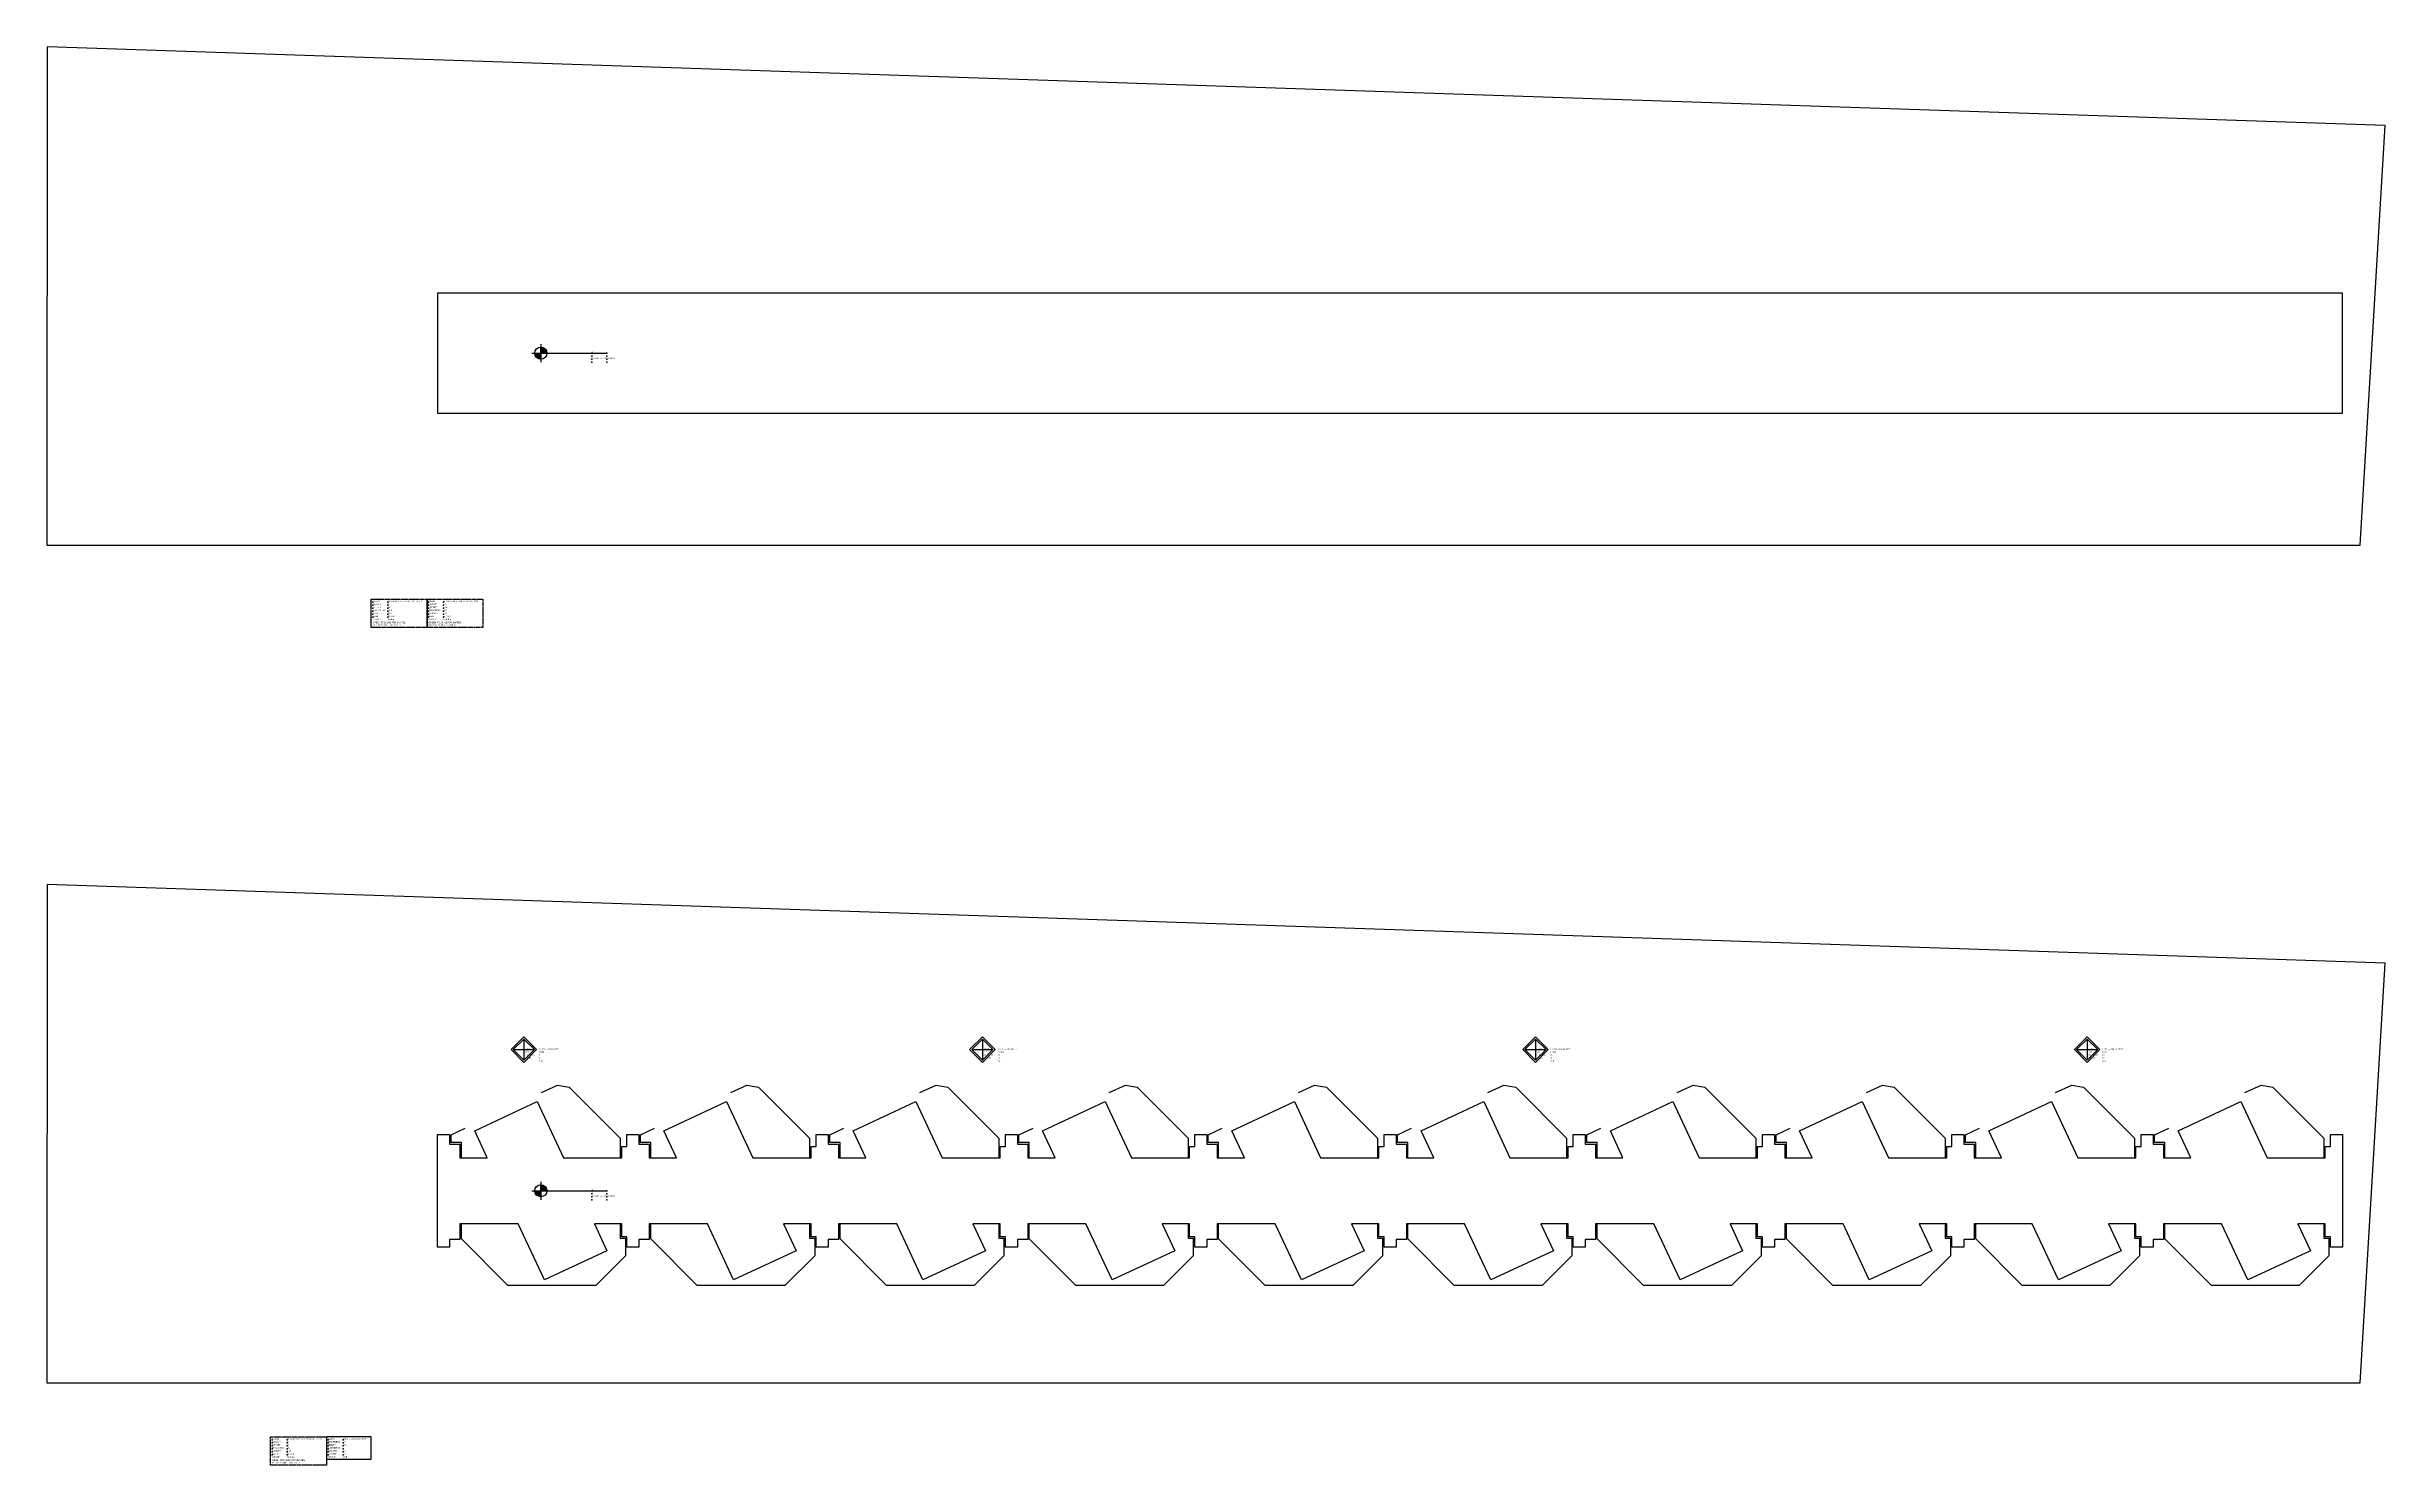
# Model space of a CAD drawing. Header units: millimetres. Extents: x 870 to 18710, y 295 to 21115.
# Drawn here: x 1738 to 9522, y 12460 to 17184 of the extents above; entities that cross this region are included whole.
import ezdxf

# ---------------------------------------------------------------- set-up
doc = ezdxf.new("R2010")
doc.units = ezdxf.units.MM
doc.linetypes.add('CENTER', pattern=[2, 1.25, -0.25, 0.25, -0.25])
doc.linetypes.add('PHANTOM', pattern=[12.7, 6.35, -1.27, 1.27, -1.27, 1.27, -1.27])
for name, color, linetype in [('PK24E', 7, 'Continuous'), ('PK24E-DATA', 7, 'Continuous'), ('PKE24E-HIDDEN', 7, 'Continuous')]:
    doc.layers.add(name, color=color, linetype=linetype)
doc.layers.add('PK24E-HELPER', color=253, linetype='PHANTOM', true_color=0xa1a1a1)
doc.styles.get("Standard").update_dxf_attribs({"font": 'arial.ttf'})

# ---------------------------------------------------------------- blocks, each defined once
blk = doc.blocks.new('*U60')
for p in [(0, 0), (50, 0), (0, -10), (0, -10), (0, -20), (0, -20), (0, -30), (50, -10), (50, -10), (50, -20), (50, -20), (50, -30)]:
    blk.add_point(p)
blk = doc.blocks.new('LAYOUT----DATA-PK24')
at = {"layer": 'PK24E'}
h = blk.add_hatch(color=4, dxfattribs=at)
h.dxf.hatch_style = 1
h.paths.add_polyline_path([(-20, 0, 0.414214), (0, -20), (0, 0)])
h.paths.add_polyline_path([(0, 0), (20, 0, 0.414214), (0, 20)])
at = {"layer": 'PK24E', "color": 4}
for p, q in [((-30, 0), (220, 0)), ((0, 30), (0, -30)), ((0, -20), (0, 20))]:
    blk.add_line(p, q, dxfattribs=at)
blk.add_circle((0, 0), 20, dxfattribs=at)
at = {"layer": 'PKE24E-HIDDEN'}
blk.add_blockref('*U60', (170, 0), dxfattribs=at)
at = {"layer": 'PK24E-DATA'}
for tag, p in [('LAYOUT_ID', (170, 0)), ('COMP_TYPE', (170, -20)), ('LEVEL', (170, -10))]:
    blk.add_attdef(tag, p, '', height=5, dxfattribs=at)
blk = doc.blocks.new('*U61')
for p in [(0, 0), (50, 0), (0, -10), (0, -10), (0, -20), (0, -20), (0, -30), (0, -30), (0, -40), (0, -40), (0, -50), (50, -10), (50, -10), (50, -20), (50, -20), (50, -30), (50, -30), (50, -40), (50, -40), (50, -50)]:
    blk.add_point(p)
blk = doc.blocks.new('BLOCK-HOLE--TOP-STRUCT-PK24')
at = {"color": 0, "linetype": 'PHANTOM'}
blk.add_lwpolyline([(0, 0), (185.8, 0), (185.8, -95), (0, -95)], close=True, dxfattribs=at)
at = {"layer": 'PK24E-HELPER'}
blk.add_point((5.1, -9.8), dxfattribs=at)
at = {"layer": 'PK24E-DATA'}
blk.add_blockref('*U61', (5.1, -9.8), dxfattribs=at)
at = {"layer": 'PK24E-DATA', "char_height": 5, "attachment_point": 7}
for s, width, insert in [('THICKNESS', 42.855, (5.1, -39.8)), ('OFFSET', 42.855, (5.1, -29.8)), ('OPACITY', 50.684, (5.1, -49.8)), ('GROUP', 50.684, (5.1, -69.8)), ('GREEN POLYLINE FOR SHAPES, \\PRED POLYLINE FOR HOLES', 118.66, (5.1, -88.9)), ('CLASS', 42.855, (5.1, -9.8)), ('LAYOUT', 42.855, (5.1, -19.8)), ('NAME', 50.684, (5.1, -59.8))]:
    blk.add_mtext_dynamic_manual_height_columns(s, width=width, gutter_width=17.5, heights=[0], dxfattribs=dict(at, insert=insert))
at = {"layer": 'PK24E-DATA'}
for tag, p in [('THICKNESS', (55.1, -39.8)), ('OFFSET', (55.1, -29.8)), ('OPACITY', (55.1, -49.8)), ('GROUP', (55.1, -69.8)), ('COMP_TYPE', (55.1, -9.8)), ('LAYOUT_ID', (55.1, -19.8)), ('NAME', (55.1, -59.8))]:
    blk.add_attdef(tag, p, '', height=5, dxfattribs=at)
blk = doc.blocks.new('GirisDoseme')
at = {"color": 3, "elevation": 827.4}
blk.add_lwpolyline([(-1644.5, -639.4), (6056, -639.4), (6139.1, 758.4), (-1643.1, 1020.3), (-1644.5, -639.4)], dxfattribs=at)
at = {"color": 1}
blk.add_lwpolyline([(286.5, 147.5), (286.5, 187.5), (326.5, 187.5), (326.5, 155.2), (360.8, 155.2), (360.8, 110), (451.8, 110), (409.9, 199.9), (618.3, 297.1), (705.6, 110), (899.3, 110), (899.3, 147.5), (916.5, 147.5), (916.5, 187.5), (956.5, 187.5), (956.5, 155.2), (990.8, 155.2), (990.8, 110), (1081.8, 110), (1039.9, 199.9), (1248.3, 297.1), (1335.6, 110), (1529.3, 110), (1529.3, 147.5), (1546.5, 147.5), (1546.5, 187.5), (1586.5, 187.5), (1586.5, 155.2), (1620.8, 155.2), (1620.8, 110), (1711.8, 110), (1669.9, 199.9), (1878.3, 297.1), (1965.6, 110), (2159.3, 110), (2159.3, 147.5), (2176.5, 147.5), (2176.5, 187.5), (2216.5, 187.5), (2216.5, 155.2), (2250.8, 155.2), (2250.8, 110), (2341.8, 110), (2299.9, 199.9), (2508.3, 297.1), (2595.6, 110), (2789.3, 110), (2789.3, 147.5), (2806.5, 147.5), (2806.5, 187.5), (2846.5, 187.5), (2846.5, 155.2), (2880.8, 155.2), (2880.8, 110), (2971.8, 110), (2929.9, 199.9), (3138.3, 297.1), (3225.6, 110), (3419.3, 110), (3419.3, 147.5), (3436.5, 147.5), (3436.5, 187.5), (3476.5, 187.5), (3476.5, 155.2), (3510.8, 155.2), (3510.8, 110), (3601.8, 110), (3559.9, 199.9), (3768.3, 297.1), (3855.6, 110), (4049.3, 110), (4049.3, 147.5), (4066.5, 147.5), (4066.5, 187.5), (4106.5, 187.5), (4106.5, 155.2), (4140.8, 155.2), (4140.8, 110), (4231.8, 110), (4189.9, 199.9), (4398.3, 297.1), (4485.6, 110), (4679.3, 110), (4679.3, 147.5), (4696.5, 147.5), (4696.5, 187.5), (4736.5, 187.5), (4736.5, 155.2), (4770.8, 155.2), (4770.8, 110), (4861.8, 110), (4819.9, 199.9), (5028.3, 297.1), (5115.6, 110), (5309.3, 110), (5309.3, 147.5), (5326.5, 147.5), (5326.5, 187.5), (5366.5, 187.5), (5366.5, 155.2), (5400.8, 155.2), (5400.8, 110), (5491.8, 110), (5449.9, 199.9), (5658.3, 297.1), (5745.6, 110), (5939.3, 110), (5939.3, 147.5), (5956.5, 147.5), (5956.5, 187.5), (5996.5, 187.5), (5996.5, -187.5), (5956.5, -187.5), (5956.5, -153.3), (5939.3, -153.3), (5939.3, -110), (5848.2, -110), (5890.1, -200), (5681.7, -297.1), (5594.4, -110), (5400.8, -110), (5400.8, -162.6), (5366.5, -162.6), (5366.5, -187.5), (5326.5, -187.5), (5326.5, -153.3), (5309.3, -153.3), (5309.3, -110), (5218.2, -110), (5260.1, -200), (5051.7, -297.1), (4964.4, -110), (4770.8, -110), (4770.8, -162.6), (4736.5, -162.6), (4736.5, -187.5), (4696.5, -187.5), (4696.5, -153.3), (4679.3, -153.3), (4679.3, -110), (4588.2, -110), (4630.1, -200), (4421.7, -297.1), (4334.4, -110), (4140.8, -110), (4140.8, -162.6), (4106.5, -162.6), (4106.5, -187.5), (4066.5, -187.5), (4066.5, -153.3), (4049.3, -153.3), (4049.3, -110), (3958.2, -110), (4000.1, -200), (3791.7, -297.1), (3704.4, -110), (3510.8, -110), (3510.8, -162.6), (3476.5, -162.6), (3476.5, -187.5), (3436.5, -187.5), (3436.5, -153.3), (3419.3, -153.3), (3419.3, -110), (3328.2, -110), (3370.1, -200), (3161.7, -297.1), (3074.4, -110), (2880.8, -110), (2880.8, -162.6), (2846.5, -162.6), (2846.5, -187.5), (2806.5, -187.5), (2806.5, -153.3), (2789.3, -153.3), (2789.3, -110), (2698.2, -110), (2740.1, -200), (2531.7, -297.1), (2444.4, -110), (2250.8, -110), (2250.8, -162.6), (2216.5, -162.6), (2216.5, -187.5), (2176.5, -187.5), (2176.5, -153.3), (2159.3, -153.3), (2159.3, -110), (2068.2, -110), (2110.1, -200), (1901.7, -297.1), (1814.4, -110), (1620.8, -110), (1620.8, -162.6), (1586.5, -162.6), (1586.5, -187.5), (1546.5, -187.5), (1546.5, -153.3), (1529.3, -153.3), (1529.3, -110), (1438.2, -110), (1480.1, -200), (1271.7, -297.1), (1184.4, -110), (990.8, -110), (990.8, -162.6), (956.5, -162.6), (956.5, -187.5), (916.5, -187.5), (916.5, -153.3), (899.3, -153.3), (899.3, -110), (808.2, -110), (850.1, -200), (641.7, -297.1), (554.4, -110), (360.8, -110), (360.8, -162.6), (326.5, -162.6), (326.5, -187.5), (286.5, -187.5), (286.5, -153.3), (269.3, -153.3), (269.3, -110), (178.2, -110), (220.1, -200), (11.7, -297.1), (-75.6, -110), (-269.2, -110), (-269.2, -162.6), (-303.5, -162.6), (-303.5, -187.5), (-343.5, -187.5), (-343.5, 187.5), (-303.5, 187.5), (-303.5, 155.2), (-269.2, 155.2), (-269.2, 110), (-178.2, 110), (-220.1, 199.9), (-11.7, 297.1), (75.6, 110), (269.3, 110), (269.3, 147.5)], close=True, dxfattribs=at)
blk.add_blockref('BLOCK-HOLE--TOP-STRUCT-PK24', (-899.3, -819.1, 827.4)).add_auto_attribs({'THICKNESS': '-50', 'COMP_TYPE': 'BLOCK-HOLE--TOP-STRUCT-PK24', 'LAYOUT_ID': '10', 'OFFSET': '0', 'OPACITY': '100', 'NAME': 'BLOCK', 'GROUP': 'Building'})
blk = doc.blocks.new('*U65')
for p in [(0, 50), (0, 40), (0, 40), (0, 30), (0, 30), (0, 20), (0, 20), (0, 10), (0, 10), (0, 0), (50, 50), (50, 40), (50, 40), (50, 30), (50, 30), (50, 20), (50, 20), (50, 10), (50, 10), (50, 0)]:
    blk.add_point(p)
blk = doc.blocks.new('WALL----SYS-PKE24')
at = {"color": 0, "linetype": 'CENTER'}
blk.add_lwpolyline([(0, -75), (149, -75), (149, 0), (0, 0)], close=True, dxfattribs=at)
at = {"layer": 'PK24E-DATA'}
blk.add_blockref('*U65', (5.1, -59.8), dxfattribs=at)
at = {"layer": 'PK24E-DATA', "char_height": 5, "attachment_point": 7}
for s, width, insert in [('THICKNESS', 50, (5.1, -19.8)), ('OPACITY', 50, (5.1, -49.8)), ('GROUP', 78.705, (5.1, -69.8)), ('CLASS', 50, (5.1, -9.8)), ('CARRIER ID', 50, (5.1, -39.8)), ('HEIGHT', 50, (5.1, -29.8)), ('LAYOUT', 78.705, (5.1, -59.8))]:
    blk.add_mtext_dynamic_manual_height_columns(s, width=width, gutter_width=50, heights=[0], dxfattribs=dict(at, insert=insert))
at = {"layer": 'PK24E-DATA'}
for tag, p in [('WALL_THICKNESS', (55.1, -19.8)), ('OPACITY', (55.1, -49.8)), ('GROUP', (55.1, -69.8)), ('COMP_TYPE', (55.1, -9.8)), ('CARRIER_ID', (55.1, -39.8)), ('HEIGHT', (55.1, -29.8)), ('LAYOUT_ID', (55.1, -59.8))]:
    blk.add_attdef(tag, p, '', height=5, dxfattribs=at)
blk = doc.blocks.new('Duvarlar')
at = {"color": 3}
for points in [[(2, 327), (55.6, 351.9), (94.7, 345), (264.3, 175.4), (264.3, 110)], [(632, 327), (685.6, 351.9), (724.7, 345), (894.3, 175.4), (894.3, 110)], [(1262, 327), (1315.6, 351.9), (1354.7, 345), (1524.3, 175.4), (1524.3, 110)], [(1892, 327), (1945.6, 351.9), (1984.7, 345), (2154.3, 175.4), (2154.3, 110)], [(2522, 327), (2575.6, 351.9), (2614.7, 345), (2784.3, 175.4), (2784.3, 110)], [(3152, 327), (3205.6, 351.9), (3244.7, 345), (3414.3, 175.4), (3414.3, 110)], [(3782, 327), (3835.6, 351.9), (3874.7, 345), (4044.3, 175.4), (4044.3, 110)], [(4412, 327), (4465.6, 351.9), (4504.7, 345), (4674.3, 175.4), (4674.3, 110)], [(5042, 327), (5095.6, 351.9), (5134.7, 345), (5304.3, 175.4), (5304.3, 110)], [(5672, 327), (5725.6, 351.9), (5764.7, 345), (5934.3, 175.4), (5934.3, 110)], [(-264.2, 110), (-264.2, 160.2), (-298.5, 160.2), (-298.5, 186.8), (-251.7, 208.6)], [(365.8, 110), (365.8, 160.2), (331.5, 160.2), (331.5, 186.8), (378.3, 208.6)], [(995.8, 110), (995.8, 160.2), (961.5, 160.2), (961.5, 186.8), (1008.3, 208.6)], [(1625.8, 110), (1625.8, 160.2), (1591.5, 160.2), (1591.5, 186.8), (1638.3, 208.6)], [(2255.8, 110), (2255.8, 160.2), (2221.5, 160.2), (2221.5, 186.8), (2268.3, 208.6)], [(2885.8, 110), (2885.8, 160.2), (2851.5, 160.2), (2851.5, 186.8), (2898.3, 208.6)], [(3515.8, 110), (3515.8, 160.2), (3481.5, 160.2), (3481.5, 186.8), (3528.3, 208.6)], [(4145.8, 110), (4145.8, 160.2), (4111.5, 160.2), (4111.5, 186.8), (4158.3, 208.6)], [(4775.8, 110), (4775.8, 160.2), (4741.5, 160.2), (4741.5, 186.8), (4788.3, 208.6)], [(5405.8, 110), (5405.8, 160.2), (5371.5, 160.2), (5371.5, 186.8), (5418.3, 208.6)], [(264.3, -110), (264.3, -158.3), (281.5, -158.3), (281.5, -216.3), (182.6, -315.2), (-109.5, -315.2), (-264.2, -160.5), (-264.2, -110)], [(894.3, -110), (894.3, -158.3), (911.5, -158.3), (911.5, -216.3), (812.6, -315.2), (520.5, -315.2), (365.8, -160.5), (365.8, -110)], [(1524.3, -110), (1524.3, -158.3), (1541.5, -158.3), (1541.5, -216.3), (1442.6, -315.2), (1150.5, -315.2), (995.8, -160.5), (995.8, -110)], [(2154.3, -110), (2154.3, -158.3), (2171.5, -158.3), (2171.5, -216.3), (2072.6, -315.2), (1780.5, -315.2), (1625.8, -160.5), (1625.8, -110)], [(2784.3, -110), (2784.3, -158.3), (2801.5, -158.3), (2801.5, -216.3), (2702.6, -315.2), (2410.5, -315.2), (2255.8, -160.5), (2255.8, -110)], [(3414.3, -110), (3414.3, -158.3), (3431.5, -158.3), (3431.5, -216.3), (3332.6, -315.2), (3040.5, -315.2), (2885.8, -160.5), (2885.8, -110)], [(4044.3, -110), (4044.3, -158.3), (4061.5, -158.3), (4061.5, -216.3), (3962.6, -315.2), (3670.5, -315.2), (3515.8, -160.5), (3515.8, -110)], [(4674.3, -110), (4674.3, -158.3), (4691.5, -158.3), (4691.5, -216.3), (4592.6, -315.2), (4300.5, -315.2), (4145.8, -160.5), (4145.8, -110)], [(5304.3, -110), (5304.3, -158.3), (5321.5, -158.3), (5321.5, -216.3), (5222.6, -315.2), (4930.5, -315.2), (4775.8, -160.5), (4775.8, -110)], [(5934.3, -110), (5934.3, -158.3), (5951.5, -158.3), (5951.5, -216.3), (5852.6, -315.2), (5560.5, -315.2), (5405.8, -160.5), (5405.8, -110)]]:
    blk.add_lwpolyline(points, dxfattribs=at)
blk.add_blockref('WALL----SYS-PKE24', (-713.5, -819.1, 827.4)).add_auto_attribs({'LAYOUT_ID': '10', 'WALL_THICKNESS': '10', 'CARRIER_ID': '1', 'HEIGHT': '250', 'OPACITY': '30', 'COMP_TYPE': 'WALL----STRUCT-PKE24', 'GROUP': 'Walls'})
blk = doc.blocks.new('Temelüstü')
at = {"color": 1}
blk.add_line((0, -400), (6340, -400), dxfattribs=at)
at = {"color": 3, "elevation": 827.4}
blk.add_lwpolyline([(-1301, -839.4), (6399.5, -839.4), (6482.5, 558.4), (-1299.7, 820.4), (-1301, -839.4)], dxfattribs=at)
at = {"color": 1}
blk.add_lwpolyline([(0, -400), (6340, -400), (6340, 0), (0, 0)], close=True, dxfattribs=at)
blk.add_blockref('BLOCK-HOLE--TOP-STRUCT-PK24', (-220.9, -1019.1, 827.4)).add_auto_attribs({'THICKNESS': '-100', 'COMP_TYPE': 'BLOCK-HOLE--TOP-STRUCT-PK24', 'LAYOUT_ID': '11', 'OFFSET': '-50', 'OPACITY': '100', 'NAME': 'BLOCK', 'GROUP': 'Building'})
blk = doc.blocks.new('temel')
at = {"color": 3}
blk.add_lwpolyline([(0, 0), (7700.5, 0), (7783.5, 1397.8), (1.3, 1659.7), (0, 0)], dxfattribs=at)
blk.add_blockref('BLOCK-HOLE--TOP-STRUCT-PK24', (1265.9, -179.7, 0)).add_auto_attribs({'THICKNESS': '-80', 'COMP_TYPE': 'BLOCK-HOLE--TOP-STRUCT-PK24', 'LAYOUT_ID': '11', 'OFFSET': '-150', 'OPACITY': '100', 'NAME': 'BLOCK', 'GROUP': 'Building'})
blk = doc.blocks.new('LIGHT----DATA-PK24')
at = {"color": 9, "true_color": 0xc7c8ca}
for p, q in [((-35.4, 0.3), (35.4, 0.3)), ((0, 35.6), (0, -35.1))]:
    blk.add_line(p, q, dxfattribs=at)
at = {"color": 9}
for points in [[(-42.4, 0.3), (0, 42.7), (42.4, 0.3), (0, -42.1)], [(-35.4, 0.3), (0, 35.6), (35.4, 0.3), (0, -35.1)]]:
    blk.add_lwpolyline(points, close=True, dxfattribs=at)
at = {"layer": 'PK24E-HELPER'}
blk.add_point((0, 0), dxfattribs=at)
at = {"layer": 'PK24E-DATA', "char_height": 5, "attachment_point": 7}
for s, insert in [('CLASS', (0, 0)), ('TYPE', (0, -10)), ('Z', (0, -40.3)), ('INTENSITY', (0, -20)), ('LAYOUT', (0, -30))]:
    blk.add_mtext_dynamic_manual_height_columns(s, width=42.855, gutter_width=17.5, heights=[0], dxfattribs=dict(at, insert=insert))
at = {"layer": 'PK24E-DATA'}
for tag, p in [('COMP_TYPE', (50, 0)), ('Z', (50, -40.3)), ('LIGHT_TYPE', (50, -10)), ('INTENSITY', (50, -20)), ('LAYOUT_ID', (50, -30))]:
    blk.add_attdef(tag, p, '', height=5, dxfattribs=at)

msp = doc.modelspace()

# ---------------------------------------------------------------- block references
for name, p in [('Temelüstü', (3039, 16363.8, -827.4)), ('temel', (1738, 15524.5, 0)), ('GirisDoseme', (3382.5, 13374.3, -827.4)), ('Duvarlar', (3382.5, 13374.3, -827.4))]:
    msp.add_blockref(name, p)
for name, p, values in [('LAYOUT----DATA-PK24', (3382.5, 16163.8, -827.4), {'COMP_TYPE': 'LAYOUT----DATA-PK24', 'LAYOUT_ID': '11', 'LEVEL': 'L-1'}), ('LIGHT----DATA-PK24', (3326.1, 13844), {'COMP_TYPE': 'LIGHT----DATA-PK24', 'LIGHT_TYPE': 'POINT', 'INTENSITY': '20', 'LAYOUT_ID': '10', 'Z': '250'}), ('LIGHT----DATA-PK24', (4852, 13844), {'COMP_TYPE': 'LIGHT----DATA-PK24', 'LIGHT_TYPE': 'POINT', 'INTENSITY': '20', 'LAYOUT_ID': '10', 'Z': '250'}), ('LIGHT----DATA-PK24', (6693.3, 13844), {'COMP_TYPE': 'LIGHT----DATA-PK24', 'LIGHT_TYPE': 'POINT', 'INTENSITY': '20', 'LAYOUT_ID': '10', 'Z': '250'}), ('LIGHT----DATA-PK24', (8529.4, 13844), {'COMP_TYPE': 'LIGHT----DATA-PK24', 'LIGHT_TYPE': 'POINT', 'INTENSITY': '20', 'LAYOUT_ID': '10', 'Z': '250'}), ('LAYOUT----DATA-PK24', (3382.5, 13374.3, -827.4), {'COMP_TYPE': 'LAYOUT----DATA-PK24', 'LAYOUT_ID': '10', 'LEVEL': 'L0'})]:
    msp.add_blockref(name, p).add_auto_attribs(values)

doc.saveas('drawing.dxf')
